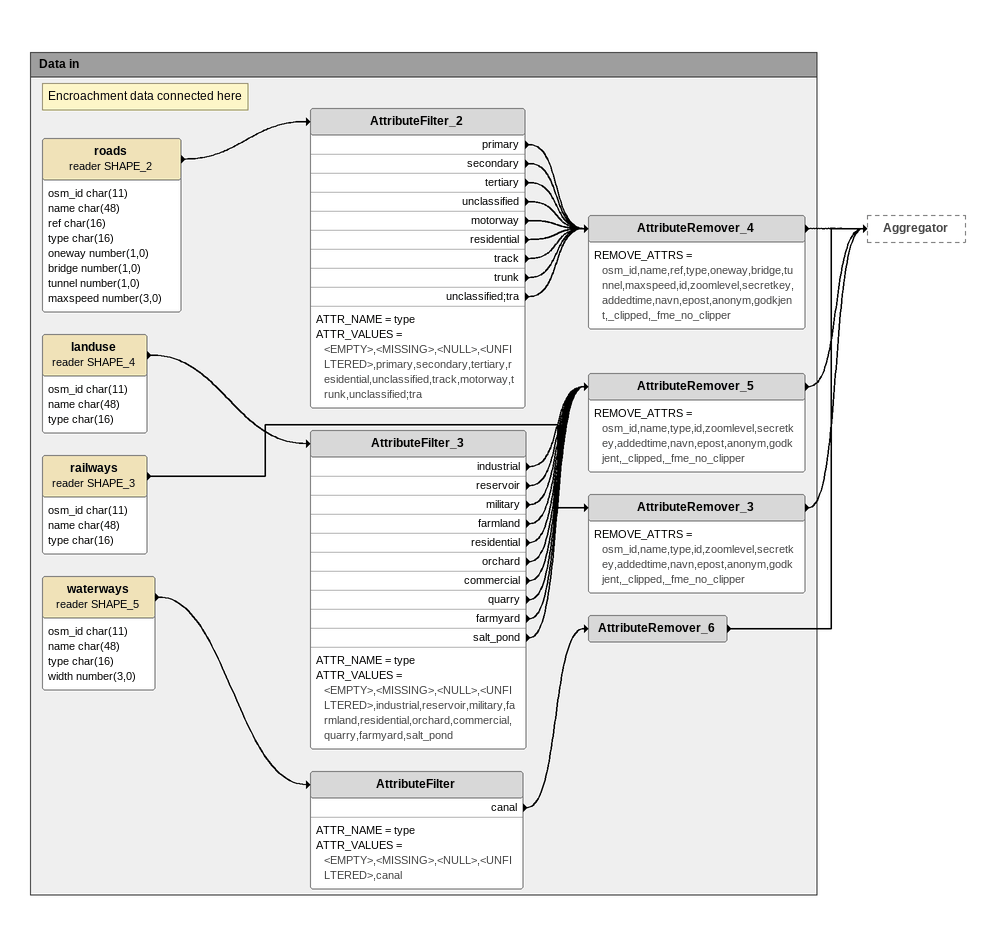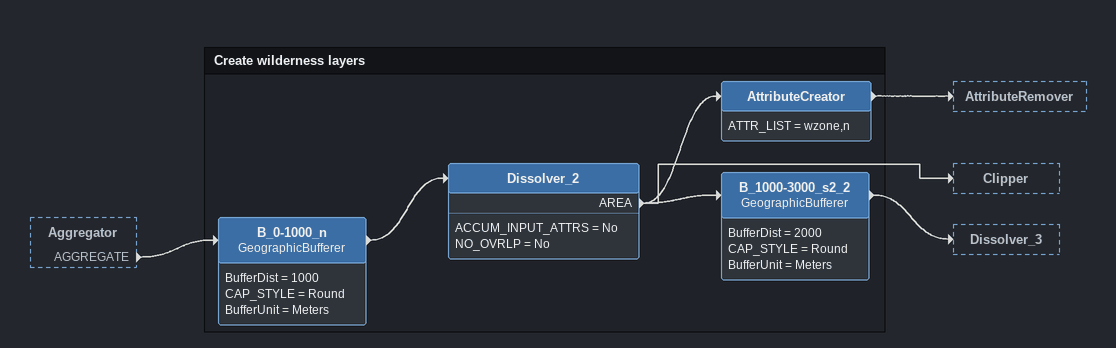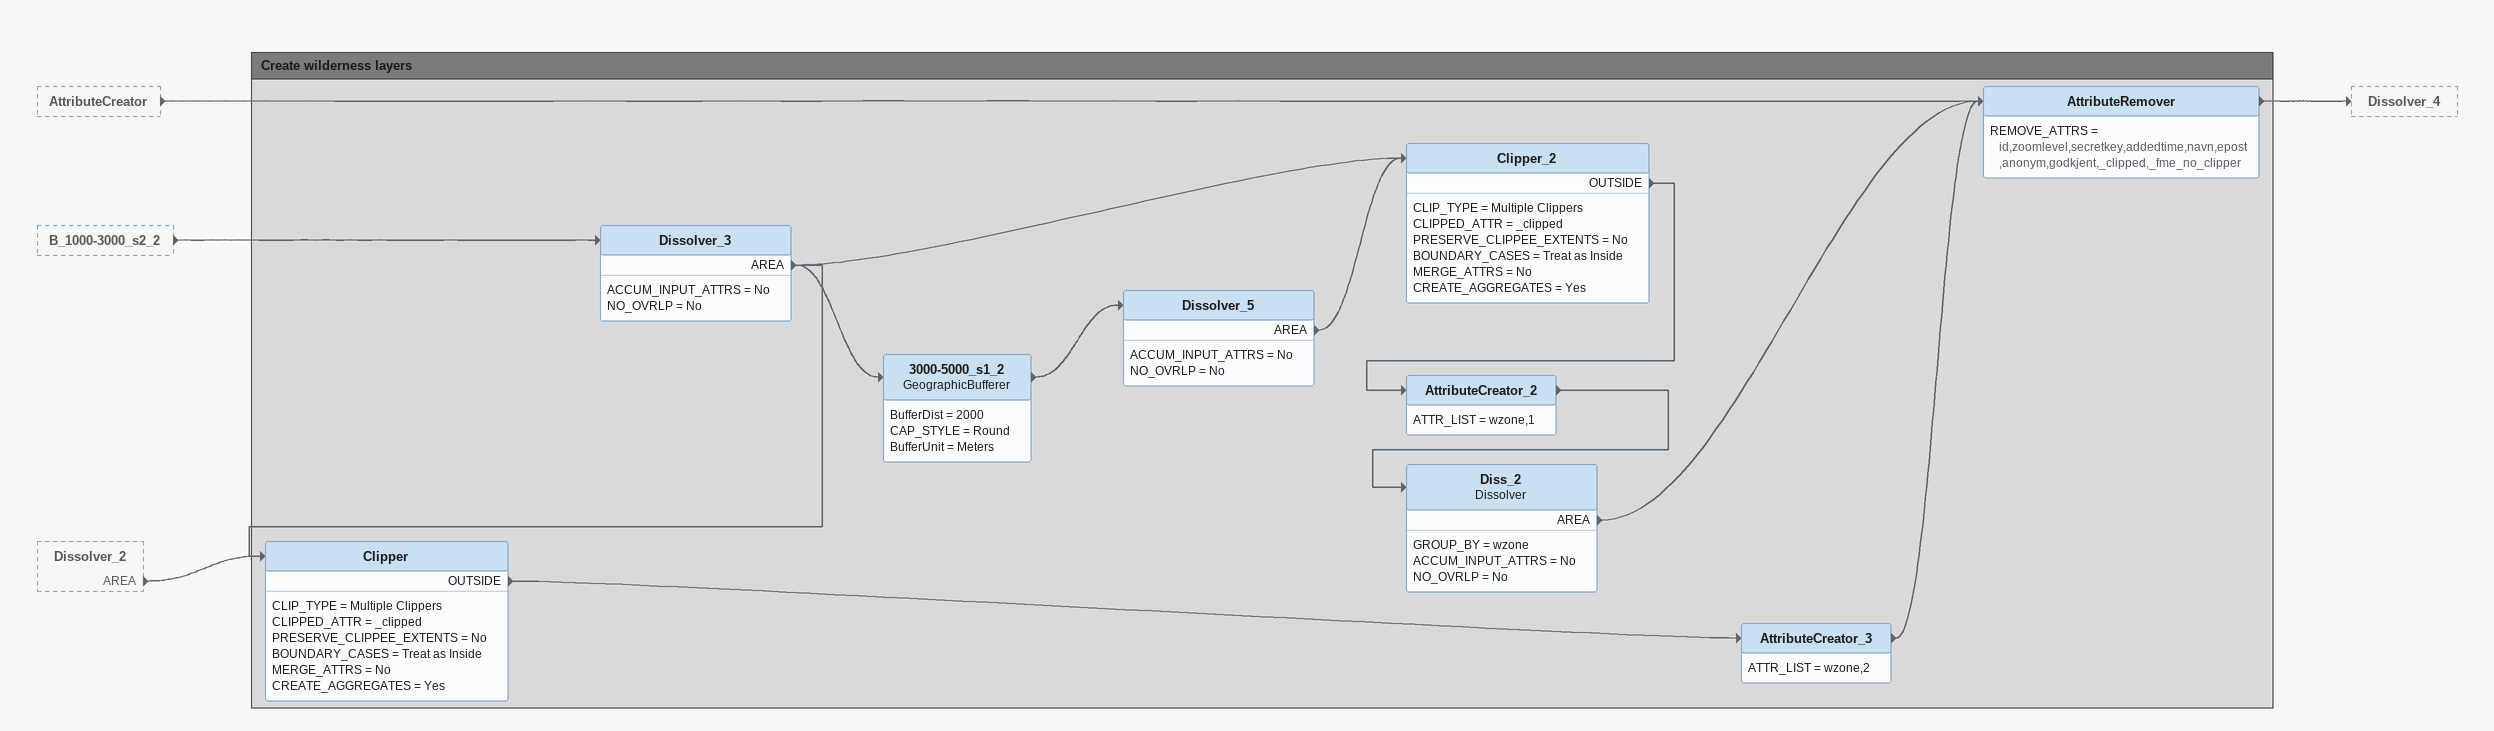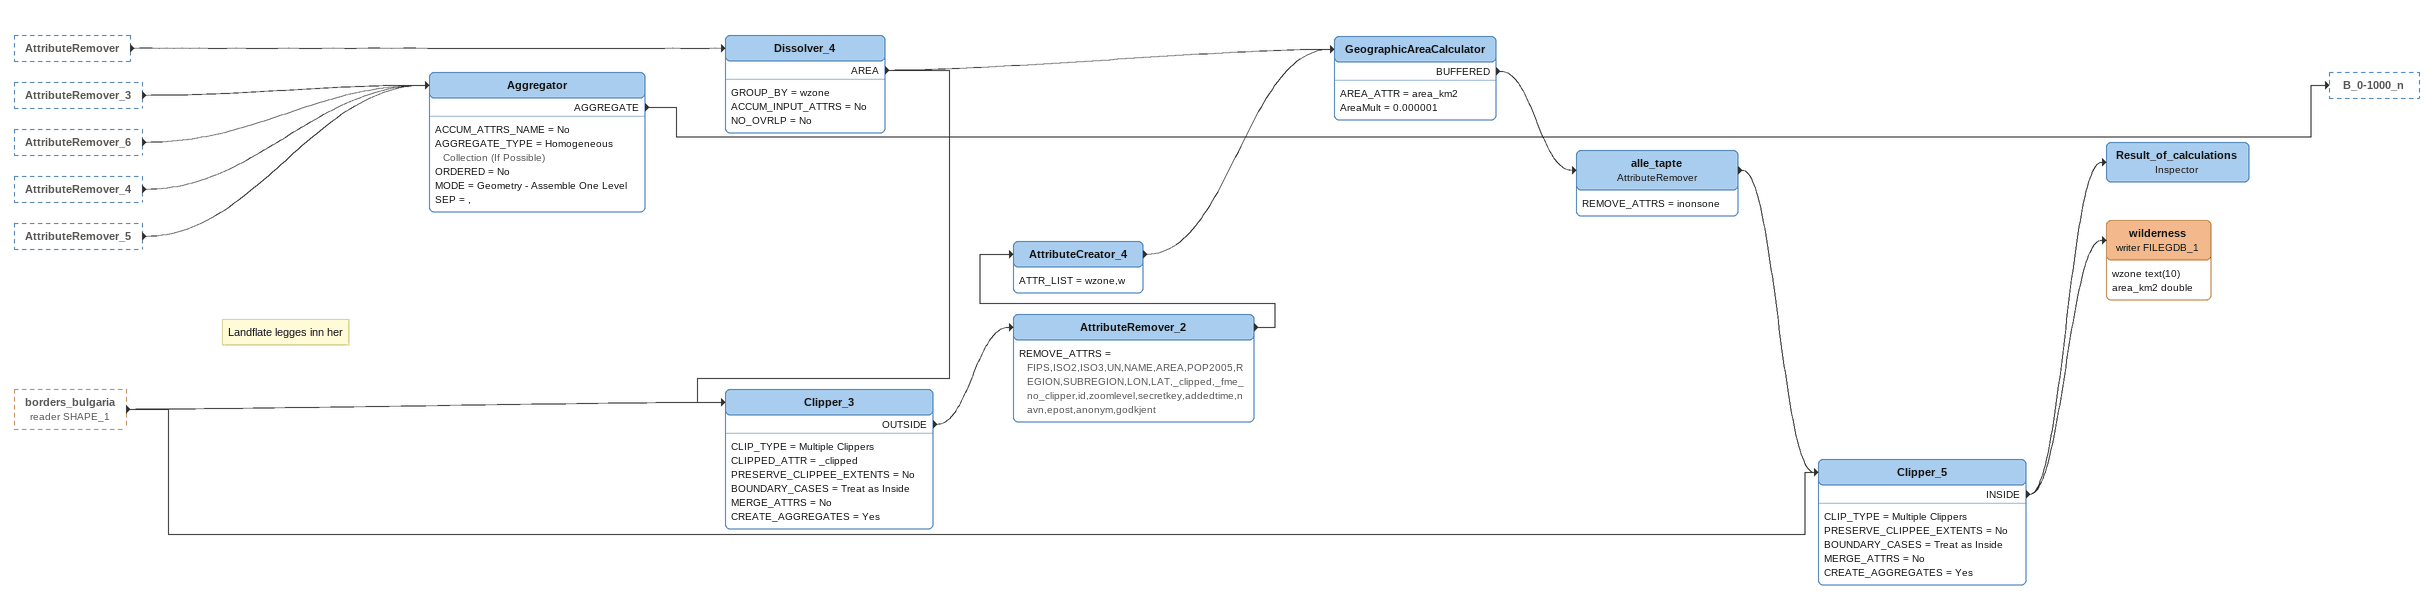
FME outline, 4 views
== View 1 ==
Bookmark: Data in
Note: Encroachment data connected here
roads (reader SHAPE_2)
    attributes: osm_id char(11), name char(48), ref char(16), type char(16), oneway number(1,0), bridge number(1,0), tunnel number(1,0), maxspeed number(3,0)
    -> AttributeFilter_2
AttributeFilter_2
    ATTR_NAME = type
    ATTR_VALUES = <EMPTY>,<MISSING>,<NULL>,<UNFILTERED>,primary,secondary,tertiary,residential,unclassified,track,motorway,trunk,unclassified;tra
    primary -> AttributeRemover_4
    secondary -> AttributeRemover_4
    tertiary -> AttributeRemover_4
    unclassified -> AttributeRemover_4
    motorway -> AttributeRemover_4
    residential -> AttributeRemover_4
    track -> AttributeRemover_4
    trunk -> AttributeRemover_4
    unclassified;tra -> AttributeRemover_4
AttributeRemover_4
    REMOVE_ATTRS = osm_id,name,ref,type,oneway,bridge,tunnel,maxspeed,id,zoomlevel,secretkey,addedtime,navn,epost,anonym,godkjent,_clipped,_fme_no_clipper
    -> Aggregator
landuse (reader SHAPE_4)
    attributes: osm_id char(11), name char(48), type char(16)
    -> AttributeFilter_3
AttributeFilter_3
    ATTR_NAME = type
    ATTR_VALUES = <EMPTY>,<MISSING>,<NULL>,<UNFILTERED>,industrial,reservoir,military,farmland,residential,orchard,commercial,quarry,farmyard,salt_pond
    industrial -> AttributeRemover_5
    reservoir -> AttributeRemover_5
    military -> AttributeRemover_5
    farmland -> AttributeRemover_5
    residential -> AttributeRemover_5
    orchard -> AttributeRemover_5
    commercial -> AttributeRemover_5
    quarry -> AttributeRemover_5
    farmyard -> AttributeRemover_5
    salt_pond -> AttributeRemover_5
AttributeRemover_5
    REMOVE_ATTRS = osm_id,name,type,id,zoomlevel,secretkey,addedtime,navn,epost,anonym,godkjent,_clipped,_fme_no_clipper
    -> Aggregator
railways (reader SHAPE_3)
    attributes: osm_id char(11), name char(48), type char(16)
    -> AttributeRemover_3
AttributeRemover_3
    REMOVE_ATTRS = osm_id,name,type,id,zoomlevel,secretkey,addedtime,navn,epost,anonym,godkjent,_clipped,_fme_no_clipper
    -> Aggregator
waterways (reader SHAPE_5)
    attributes: osm_id char(11), name char(48), type char(16), width number(3,0)
    -> AttributeFilter
AttributeFilter
    ATTR_NAME = type
    ATTR_VALUES = <EMPTY>,<MISSING>,<NULL>,<UNFILTERED>,canal
    canal -> AttributeRemover_6
AttributeRemover_6
    -> Aggregator

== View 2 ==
Aggregator [outside]
    AGGREGATE -> B_0-1000_n

Bookmark: Create wilderness layers
B_0-1000_n: GeographicBufferer
    BufferDist = 1000
    CAP_STYLE = Round
    BufferUnit = Meters
    -> Dissolver_2
Dissolver_2
    ACCUM_INPUT_ATTRS = No
    NO_OVRLP = No
    AREA -> B_1000-3000_s2_2
    AREA -> Clipper
    AREA -> AttributeCreator
AttributeCreator
    ATTR_LIST = wzone,n
    -> AttributeRemover
B_1000-3000_s2_2: GeographicBufferer
    BufferDist = 2000
    CAP_STYLE = Round
    BufferUnit = Meters
    -> Dissolver_3

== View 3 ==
AttributeCreator [outside]
    -> AttributeRemover
B_1000-3000_s2_2 [outside]
    -> Dissolver_3
Dissolver_2 [outside]
    AREA -> Clipper

Bookmark: Create wilderness layers
Dissolver_3
    ACCUM_INPUT_ATTRS = No
    NO_OVRLP = No
    AREA -> 3000-5000_s1_2
    AREA -> Clipper_2
    AREA -> Clipper
3000-5000_s1_2: GeographicBufferer
    BufferDist = 2000
    CAP_STYLE = Round
    BufferUnit = Meters
    -> Dissolver_5
Dissolver_5
    ACCUM_INPUT_ATTRS = No
    NO_OVRLP = No
    AREA -> Clipper_2
Clipper_2
    CLIP_TYPE = Multiple Clippers
    CLIPPED_ATTR = _clipped
    PRESERVE_CLIPPEE_EXTENTS = No
    BOUNDARY_CASES = Treat as Inside
    MERGE_ATTRS = No
    CREATE_AGGREGATES = Yes
    OUTSIDE -> AttributeCreator_2
AttributeCreator_2
    ATTR_LIST = wzone,1
    -> Diss_2
Diss_2: Dissolver
    GROUP_BY = wzone
    ACCUM_INPUT_ATTRS = No
    NO_OVRLP = No
    AREA -> AttributeRemover
Clipper
    CLIP_TYPE = Multiple Clippers
    CLIPPED_ATTR = _clipped
    PRESERVE_CLIPPEE_EXTENTS = No
    BOUNDARY_CASES = Treat as Inside
    MERGE_ATTRS = No
    CREATE_AGGREGATES = Yes
    OUTSIDE -> AttributeCreator_3
AttributeCreator_3
    ATTR_LIST = wzone,2
    -> AttributeRemover
AttributeRemover
    REMOVE_ATTRS = id,zoomlevel,secretkey,addedtime,navn,epost,anonym,godkjent,_clipped,_fme_no_clipper
    -> Dissolver_4

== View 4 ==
AttributeRemover [outside]
    -> Dissolver_4
AttributeRemover_3 [outside]
    -> Aggregator
AttributeRemover_6 [outside]
    -> Aggregator
AttributeRemover_4 [outside]
    -> Aggregator
AttributeRemover_5 [outside]
    -> Aggregator
borders_bulgaria (reader SHAPE_1) [outside]
    -> Clipper_3
    -> Clipper_5
Note: Landflate legges inn her
Aggregator
    ACCUM_ATTRS_NAME = No
    AGGREGATE_TYPE = Homogeneous Collection (If Possible)
    ORDERED = No
    MODE = Geometry - Assemble One Level
    SEP = ,
    AGGREGATE -> B_0-1000_n
Dissolver_4
    GROUP_BY = wzone
    ACCUM_INPUT_ATTRS = No
    NO_OVRLP = No
    AREA -> GeographicAreaCalculator
    AREA -> Clipper_3
Clipper_3
    CLIP_TYPE = Multiple Clippers
    CLIPPED_ATTR = _clipped
    PRESERVE_CLIPPEE_EXTENTS = No
    BOUNDARY_CASES = Treat as Inside
    MERGE_ATTRS = No
    CREATE_AGGREGATES = Yes
    OUTSIDE -> AttributeRemover_2
AttributeRemover_2
    REMOVE_ATTRS = FIPS,ISO2,ISO3,UN,NAME,AREA,POP2005,REGION,SUBREGION,LON,LAT,_clipped,_fme_no_clipper,id,zoomlevel,secretkey,addedtime,navn,epost,anonym,godkjent
    -> AttributeCreator_4
AttributeCreator_4
    ATTR_LIST = wzone,w
    -> GeographicAreaCalculator
GeographicAreaCalculator
    AREA_ATTR = area_km2
    AreaMult = 0.000001
    BUFFERED -> alle_tapte
alle_tapte: AttributeRemover
    REMOVE_ATTRS = inonsone
    -> Clipper_5
Clipper_5
    CLIP_TYPE = Multiple Clippers
    PRESERVE_CLIPPEE_EXTENTS = No
    BOUNDARY_CASES = Treat as Inside
    MERGE_ATTRS = No
    CREATE_AGGREGATES = Yes
    INSIDE -> Result_of_calculations
    INSIDE -> wilderness (writer FILEGDB_1)
Result_of_calculations: Inspector
wilderness (writer FILEGDB_1)
    attributes: wzone text(10), area_km2 double
